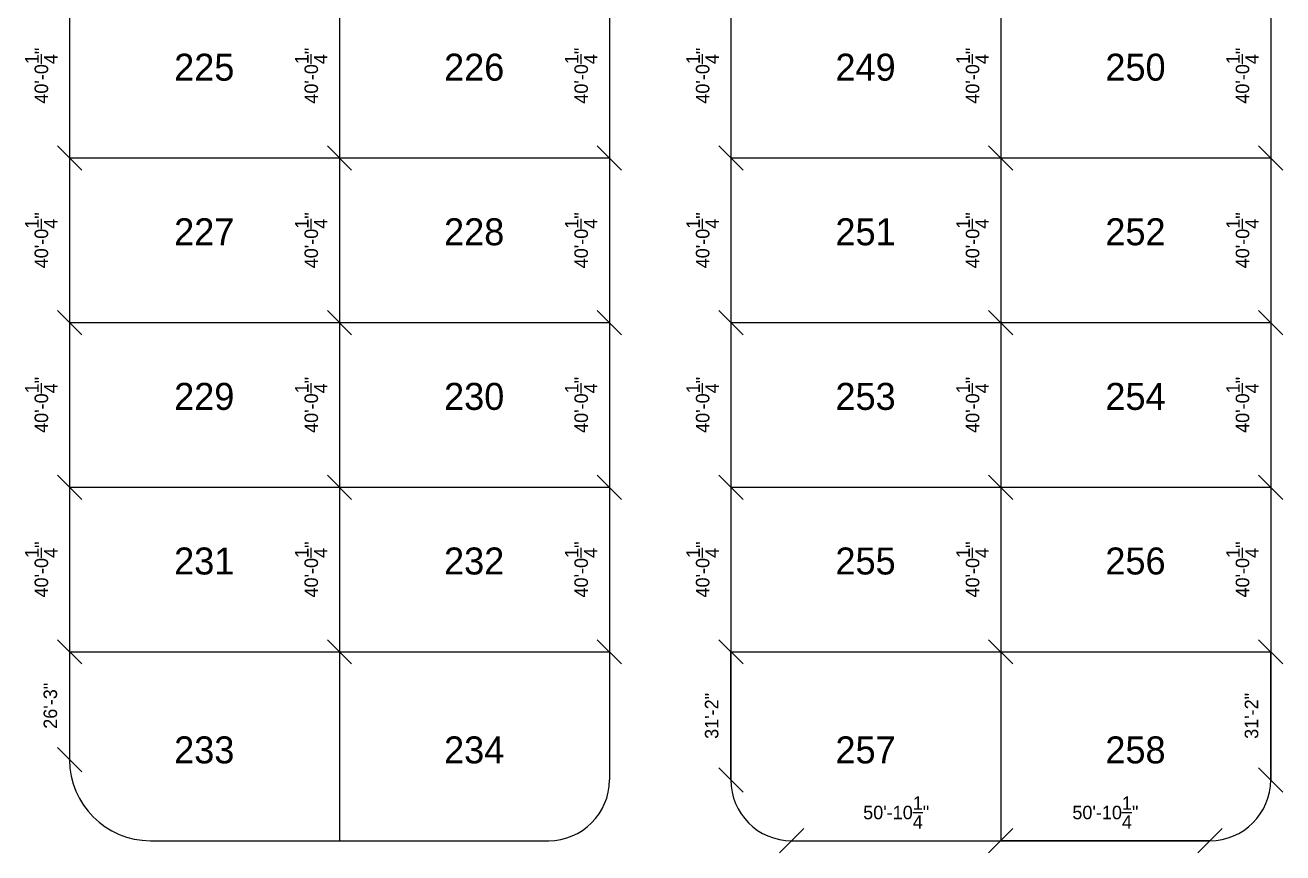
# Model space of a CAD drawing. Header units: inches. Extents: x 250 to 814, y -1477 to -285.
# Drawn here: x 544.35 to 553.67, y -852.97 to -846.83 of the extents above; entities that cross this region are included whole.
import ezdxf

# ---------------------------------------------------------------- set-up
doc = ezdxf.new("R2010")
doc.units = ezdxf.units.IN
doc.header["$MEASUREMENT"] = 0
doc.styles.get("Standard").update_dxf_attribs({"font": 'FRAMDCN.TTF', "height": 0.2})
doc.styles.add('style1', font='FRAMDCN.TTF', dxfattribs={"height": 0.1})
doc.dimstyles.new('Copy of 1000', dxfattribs={"dimtxt": 0.18, "dimasz": 0.18, "dimexe": 0.18, "dimexo": 0.0625, "dimgap": 0.09, "dimtad": 1, "dimtoh": 1, "dimlfac": 393.7, "dimzin": 0, "dimdsep": 46, "dimlunit": 4, "dimtxsty": 'Standard', "dimblk": 'OBLIQUE', "dimcen": 0.09, "dimse1": 1, "dimse2": 1, "dimadec": 0, "dimazin": 0, "dimtfac": 1, "dimtofl": 0, "dimtmove": 0, "dimatfit": 3, "dimfxl": 1, "dimtolj": 1, "dimtzin": 0, "dimarcsym": 0})

# ---------------------------------------------------------------- blocks, each defined once
blk = doc.blocks.new('_Oblique')
at = {"color": 0, "linetype": 'ByBlock', "lineweight": -2}
blk.add_line((-0.5, -0.5), (0.5, 0.5), dxfattribs=at)
blk = doc.blocks.new('*D332')
at = {"color": 0, "lineweight": -2, "transparency": 16777216}
blk.add_line((544.6781, -846.5969), (544.6781, -847.8169), dxfattribs=at)
at = {"layer": 'Defpoints', "color": 0, "transparency": 16777216}
for p in [(544.6781, -846.5969), (544.6781, -847.8169), (544.6781, -847.8169)]:
    blk.add_point(p, dxfattribs=at)
at = {"color": 0, "lineweight": -2, "transparency": 16777216, "xscale": 0.18, "yscale": 0.18, "zscale": 0.18}
for p, rotation in [((544.6781, -846.5969), 90), ((544.6781, -847.8169), 270)]:
    blk.add_blockref('_Oblique', p, dxfattribs=dict(at, rotation=rotation))
at = {"color": 0, "transparency": 16777216, "insert": (544.469, -847.2069), "char_height": 0.1, "attachment_point": 5, "rotation": 90, "style": 'style1'}
blk.add_mtext('\\A1;40\'-0{\\H1.000000x;\\S1/4;}"', dxfattribs=at)
blk = doc.blocks.new('*D333')
at = {"color": 0, "lineweight": -2, "transparency": 16777216}
blk.add_line((546.6781, -846.5969), (546.6781, -847.8169), dxfattribs=at)
at = {"layer": 'Defpoints', "color": 0, "transparency": 16777216}
for p in [(546.6781, -846.5969), (546.6781, -847.8169), (546.6781, -847.8169)]:
    blk.add_point(p, dxfattribs=at)
at = {"color": 0, "lineweight": -2, "transparency": 16777216, "xscale": 0.18, "yscale": 0.18, "zscale": 0.18}
for p, rotation in [((546.6781, -846.5969), 90), ((546.6781, -847.8169), 270)]:
    blk.add_blockref('_Oblique', p, dxfattribs=dict(at, rotation=rotation))
at = {"color": 0, "transparency": 16777216, "insert": (546.469, -847.2069), "char_height": 0.1, "attachment_point": 5, "rotation": 90, "style": 'style1'}
blk.add_mtext('\\A1;40\'-0{\\H1.000000x;\\S1/4;}"', dxfattribs=at)
blk = doc.blocks.new('*D334')
at = {"color": 0, "lineweight": -2, "transparency": 16777216}
blk.add_line((548.6781, -846.5969), (548.6781, -847.8169), dxfattribs=at)
at = {"layer": 'Defpoints', "color": 0, "transparency": 16777216}
for p in [(548.6781, -846.5969), (548.6781, -847.8169), (548.6781, -847.8169)]:
    blk.add_point(p, dxfattribs=at)
at = {"color": 0, "lineweight": -2, "transparency": 16777216, "xscale": 0.18, "yscale": 0.18, "zscale": 0.18}
for p, rotation in [((548.6781, -846.5969), 90), ((548.6781, -847.8169), 270)]:
    blk.add_blockref('_Oblique', p, dxfattribs=dict(at, rotation=rotation))
at = {"color": 0, "transparency": 16777216, "insert": (548.469, -847.2069), "char_height": 0.1, "attachment_point": 5, "rotation": 90, "style": 'style1'}
blk.add_mtext('\\A1;40\'-0{\\H1.000000x;\\S1/4;}"', dxfattribs=at)
blk = doc.blocks.new('*D335')
at = {"color": 0, "lineweight": -2, "transparency": 16777216}
blk.add_line((544.6781, -847.8169), (544.6781, -849.0369), dxfattribs=at)
at = {"layer": 'Defpoints', "color": 0, "transparency": 16777216}
for p in [(544.6781, -847.8169), (544.6781, -849.0369), (544.6781, -849.0369)]:
    blk.add_point(p, dxfattribs=at)
at = {"color": 0, "lineweight": -2, "transparency": 16777216, "xscale": 0.18, "yscale": 0.18, "zscale": 0.18}
for p, rotation in [((544.6781, -847.8169), 90), ((544.6781, -849.0369), 270)]:
    blk.add_blockref('_Oblique', p, dxfattribs=dict(at, rotation=rotation))
at = {"color": 0, "transparency": 16777216, "insert": (544.469, -848.4269), "char_height": 0.1, "attachment_point": 5, "rotation": 90, "style": 'style1'}
blk.add_mtext('\\A1;40\'-0{\\H1.000000x;\\S1/4;}"', dxfattribs=at)
blk = doc.blocks.new('*D336')
at = {"color": 0, "lineweight": -2, "transparency": 16777216}
blk.add_line((546.6781, -847.8169), (546.6781, -849.0369), dxfattribs=at)
at = {"layer": 'Defpoints', "color": 0, "transparency": 16777216}
for p in [(546.6781, -847.8169), (546.6781, -849.0369), (546.6781, -849.0369)]:
    blk.add_point(p, dxfattribs=at)
at = {"color": 0, "lineweight": -2, "transparency": 16777216, "xscale": 0.18, "yscale": 0.18, "zscale": 0.18}
for p, rotation in [((546.6781, -847.8169), 90), ((546.6781, -849.0369), 270)]:
    blk.add_blockref('_Oblique', p, dxfattribs=dict(at, rotation=rotation))
at = {"color": 0, "transparency": 16777216, "insert": (546.469, -848.4269), "char_height": 0.1, "attachment_point": 5, "rotation": 90, "style": 'style1'}
blk.add_mtext('\\A1;40\'-0{\\H1.000000x;\\S1/4;}"', dxfattribs=at)
blk = doc.blocks.new('*D337')
at = {"color": 0, "lineweight": -2, "transparency": 16777216}
blk.add_line((548.6781, -847.8169), (548.6781, -849.0369), dxfattribs=at)
at = {"layer": 'Defpoints', "color": 0, "transparency": 16777216}
for p in [(548.6781, -847.8169), (548.6781, -849.0369), (548.6781, -849.0369)]:
    blk.add_point(p, dxfattribs=at)
at = {"color": 0, "lineweight": -2, "transparency": 16777216, "xscale": 0.18, "yscale": 0.18, "zscale": 0.18}
for p, rotation in [((548.6781, -847.8169), 90), ((548.6781, -849.0369), 270)]:
    blk.add_blockref('_Oblique', p, dxfattribs=dict(at, rotation=rotation))
at = {"color": 0, "transparency": 16777216, "insert": (548.469, -848.4269), "char_height": 0.1, "attachment_point": 5, "rotation": 90, "style": 'style1'}
blk.add_mtext('\\A1;40\'-0{\\H1.000000x;\\S1/4;}"', dxfattribs=at)
blk = doc.blocks.new('*D338')
at = {"color": 0, "lineweight": -2, "transparency": 16777216}
blk.add_line((544.6781, -849.0369), (544.6781, -850.2569), dxfattribs=at)
at = {"layer": 'Defpoints', "color": 0, "transparency": 16777216}
for p in [(544.6781, -849.0369), (544.6781, -850.2569), (544.6781, -850.2569)]:
    blk.add_point(p, dxfattribs=at)
at = {"color": 0, "lineweight": -2, "transparency": 16777216, "xscale": 0.18, "yscale": 0.18, "zscale": 0.18}
for p, rotation in [((544.6781, -849.0369), 90), ((544.6781, -850.2569), 270)]:
    blk.add_blockref('_Oblique', p, dxfattribs=dict(at, rotation=rotation))
at = {"color": 0, "transparency": 16777216, "insert": (544.469, -849.6469), "char_height": 0.1, "attachment_point": 5, "rotation": 90, "style": 'style1'}
blk.add_mtext('\\A1;40\'-0{\\H1.000000x;\\S1/4;}"', dxfattribs=at)
blk = doc.blocks.new('*D339')
at = {"color": 0, "lineweight": -2, "transparency": 16777216}
blk.add_line((546.6781, -849.0369), (546.6781, -850.2569), dxfattribs=at)
at = {"layer": 'Defpoints', "color": 0, "transparency": 16777216}
for p in [(546.6781, -849.0369), (546.6781, -850.2569), (546.6781, -850.2569)]:
    blk.add_point(p, dxfattribs=at)
at = {"color": 0, "lineweight": -2, "transparency": 16777216, "xscale": 0.18, "yscale": 0.18, "zscale": 0.18}
for p, rotation in [((546.6781, -849.0369), 90), ((546.6781, -850.2569), 270)]:
    blk.add_blockref('_Oblique', p, dxfattribs=dict(at, rotation=rotation))
at = {"color": 0, "transparency": 16777216, "insert": (546.469, -849.6469), "char_height": 0.1, "attachment_point": 5, "rotation": 90, "style": 'style1'}
blk.add_mtext('\\A1;40\'-0{\\H1.000000x;\\S1/4;}"', dxfattribs=at)
blk = doc.blocks.new('*D340')
at = {"color": 0, "lineweight": -2, "transparency": 16777216}
blk.add_line((548.6781, -849.0369), (548.6781, -850.2569), dxfattribs=at)
at = {"layer": 'Defpoints', "color": 0, "transparency": 16777216}
for p in [(548.6781, -849.0369), (548.6781, -850.2569), (548.6781, -850.2569)]:
    blk.add_point(p, dxfattribs=at)
at = {"color": 0, "lineweight": -2, "transparency": 16777216, "xscale": 0.18, "yscale": 0.18, "zscale": 0.18}
for p, rotation in [((548.6781, -849.0369), 90), ((548.6781, -850.2569), 270)]:
    blk.add_blockref('_Oblique', p, dxfattribs=dict(at, rotation=rotation))
at = {"color": 0, "transparency": 16777216, "insert": (548.469, -849.6469), "char_height": 0.1, "attachment_point": 5, "rotation": 90, "style": 'style1'}
blk.add_mtext('\\A1;40\'-0{\\H1.000000x;\\S1/4;}"', dxfattribs=at)
blk = doc.blocks.new('*D341')
at = {"color": 0, "lineweight": -2, "transparency": 16777216}
blk.add_line((544.6781, -850.2569), (544.6781, -851.4769), dxfattribs=at)
at = {"layer": 'Defpoints', "color": 0, "transparency": 16777216}
for p in [(544.6781, -850.2569), (544.6781, -851.4769), (544.6781, -851.4769)]:
    blk.add_point(p, dxfattribs=at)
at = {"color": 0, "lineweight": -2, "transparency": 16777216, "xscale": 0.18, "yscale": 0.18, "zscale": 0.18}
for p, rotation in [((544.6781, -850.2569), 90), ((544.6781, -851.4769), 270)]:
    blk.add_blockref('_Oblique', p, dxfattribs=dict(at, rotation=rotation))
at = {"color": 0, "transparency": 16777216, "insert": (544.469, -850.8669), "char_height": 0.1, "attachment_point": 5, "rotation": 90, "style": 'style1'}
blk.add_mtext('\\A1;40\'-0{\\H1.000000x;\\S1/4;}"', dxfattribs=at)
blk = doc.blocks.new('*D342')
at = {"color": 0, "lineweight": -2, "transparency": 16777216}
blk.add_line((546.6781, -850.2569), (546.6781, -851.4769), dxfattribs=at)
at = {"layer": 'Defpoints', "color": 0, "transparency": 16777216}
for p in [(546.6781, -850.2569), (546.6781, -851.4769), (546.6781, -851.4769)]:
    blk.add_point(p, dxfattribs=at)
at = {"color": 0, "lineweight": -2, "transparency": 16777216, "xscale": 0.18, "yscale": 0.18, "zscale": 0.18}
for p, rotation in [((546.6781, -850.2569), 90), ((546.6781, -851.4769), 270)]:
    blk.add_blockref('_Oblique', p, dxfattribs=dict(at, rotation=rotation))
at = {"color": 0, "transparency": 16777216, "insert": (546.469, -850.8669), "char_height": 0.1, "attachment_point": 5, "rotation": 90, "style": 'style1'}
blk.add_mtext('\\A1;40\'-0{\\H1.000000x;\\S1/4;}"', dxfattribs=at)
blk = doc.blocks.new('*D343')
at = {"color": 0, "lineweight": -2, "transparency": 16777216}
blk.add_line((548.6781, -850.2569), (548.6781, -851.4769), dxfattribs=at)
at = {"layer": 'Defpoints', "color": 0, "transparency": 16777216}
for p in [(548.6781, -850.2569), (548.6781, -851.4769), (548.6781, -851.4769)]:
    blk.add_point(p, dxfattribs=at)
at = {"color": 0, "lineweight": -2, "transparency": 16777216, "xscale": 0.18, "yscale": 0.18, "zscale": 0.18}
for p, rotation in [((548.6781, -850.2569), 90), ((548.6781, -851.4769), 270)]:
    blk.add_blockref('_Oblique', p, dxfattribs=dict(at, rotation=rotation))
at = {"color": 0, "transparency": 16777216, "insert": (548.469, -850.8669), "char_height": 0.1, "attachment_point": 5, "rotation": 90, "style": 'style1'}
blk.add_mtext('\\A1;40\'-0{\\H1.000000x;\\S1/4;}"', dxfattribs=at)
blk = doc.blocks.new('*D777')
at = {"color": 0, "lineweight": -2, "transparency": 16777216}
blk.add_line((544.6781, -851.4769), (544.6781, -852.2769), dxfattribs=at)
at = {"layer": 'Defpoints', "color": 0, "transparency": 16777216}
for p in [(544.6781, -851.4769), (544.6781, -852.2769), (544.6781, -852.2769)]:
    blk.add_point(p, dxfattribs=at)
at = {"color": 0, "lineweight": -2, "transparency": 16777216, "xscale": 0.18, "yscale": 0.18, "zscale": 0.18}
for p, rotation in [((544.6781, -851.4769), 90), ((544.6781, -852.2769), 270)]:
    blk.add_blockref('_Oblique', p, dxfattribs=dict(at, rotation=rotation))
at = {"color": 0, "transparency": 16777216, "insert": (544.5363, -851.8769), "char_height": 0.1, "attachment_point": 5, "rotation": 90, "style": 'style1'}
blk.add_mtext('\\A1;26\'-3"', dxfattribs=at)
blk = doc.blocks.new('*D380')
at = {"color": 0, "lineweight": -2, "transparency": 16777216}
blk.add_line((549.5781, -846.5969), (549.5781, -847.8169), dxfattribs=at)
at = {"layer": 'Defpoints', "color": 0, "transparency": 16777216}
for p in [(549.5781, -846.5969), (549.5781, -847.8169), (549.5781, -847.8169)]:
    blk.add_point(p, dxfattribs=at)
at = {"color": 0, "lineweight": -2, "transparency": 16777216, "xscale": 0.18, "yscale": 0.18, "zscale": 0.18}
for p, rotation in [((549.5781, -846.5969), 90), ((549.5781, -847.8169), 270)]:
    blk.add_blockref('_Oblique', p, dxfattribs=dict(at, rotation=rotation))
at = {"color": 0, "transparency": 16777216, "insert": (549.369, -847.2069), "char_height": 0.1, "attachment_point": 5, "rotation": 90, "style": 'style1'}
blk.add_mtext('\\A1;40\'-0{\\H1.000000x;\\S1/4;}"', dxfattribs=at)
blk = doc.blocks.new('*D381')
at = {"color": 0, "lineweight": -2, "transparency": 16777216}
blk.add_line((551.5781, -846.5969), (551.5781, -847.8169), dxfattribs=at)
at = {"layer": 'Defpoints', "color": 0, "transparency": 16777216}
for p in [(551.5781, -846.5969), (551.5781, -847.8169), (551.5781, -847.8169)]:
    blk.add_point(p, dxfattribs=at)
at = {"color": 0, "lineweight": -2, "transparency": 16777216, "xscale": 0.18, "yscale": 0.18, "zscale": 0.18}
for p, rotation in [((551.5781, -846.5969), 90), ((551.5781, -847.8169), 270)]:
    blk.add_blockref('_Oblique', p, dxfattribs=dict(at, rotation=rotation))
at = {"color": 0, "transparency": 16777216, "insert": (551.369, -847.2069), "char_height": 0.1, "attachment_point": 5, "rotation": 90, "style": 'style1'}
blk.add_mtext('\\A1;40\'-0{\\H1.000000x;\\S1/4;}"', dxfattribs=at)
blk = doc.blocks.new('*D382')
at = {"color": 0, "lineweight": -2, "transparency": 16777216}
blk.add_line((553.5781, -846.5969), (553.5781, -847.8169), dxfattribs=at)
at = {"layer": 'Defpoints', "color": 0, "transparency": 16777216}
for p in [(553.5781, -846.5969), (553.5781, -847.8169), (553.5781, -847.8169)]:
    blk.add_point(p, dxfattribs=at)
at = {"color": 0, "lineweight": -2, "transparency": 16777216, "xscale": 0.18, "yscale": 0.18, "zscale": 0.18}
for p, rotation in [((553.5781, -846.5969), 90), ((553.5781, -847.8169), 270)]:
    blk.add_blockref('_Oblique', p, dxfattribs=dict(at, rotation=rotation))
at = {"color": 0, "transparency": 16777216, "insert": (553.369, -847.2069), "char_height": 0.1, "attachment_point": 5, "rotation": 90, "style": 'style1'}
blk.add_mtext('\\A1;40\'-0{\\H1.000000x;\\S1/4;}"', dxfattribs=at)
blk = doc.blocks.new('*D385')
at = {"color": 0, "lineweight": -2, "transparency": 16777216}
blk.add_line((549.5781, -847.8169), (549.5781, -849.0369), dxfattribs=at)
at = {"layer": 'Defpoints', "color": 0, "transparency": 16777216}
for p in [(549.5781, -847.8169), (549.5781, -849.0369), (549.5781, -849.0369)]:
    blk.add_point(p, dxfattribs=at)
at = {"color": 0, "lineweight": -2, "transparency": 16777216, "xscale": 0.18, "yscale": 0.18, "zscale": 0.18}
for p, rotation in [((549.5781, -847.8169), 90), ((549.5781, -849.0369), 270)]:
    blk.add_blockref('_Oblique', p, dxfattribs=dict(at, rotation=rotation))
at = {"color": 0, "transparency": 16777216, "insert": (549.369, -848.4269), "char_height": 0.1, "attachment_point": 5, "rotation": 90, "style": 'style1'}
blk.add_mtext('\\A1;40\'-0{\\H1.000000x;\\S1/4;}"', dxfattribs=at)
blk = doc.blocks.new('*D386')
at = {"color": 0, "lineweight": -2, "transparency": 16777216}
blk.add_line((551.5781, -847.8169), (551.5781, -849.0369), dxfattribs=at)
at = {"layer": 'Defpoints', "color": 0, "transparency": 16777216}
for p in [(551.5781, -847.8169), (551.5781, -849.0369), (551.5781, -849.0369)]:
    blk.add_point(p, dxfattribs=at)
at = {"color": 0, "lineweight": -2, "transparency": 16777216, "xscale": 0.18, "yscale": 0.18, "zscale": 0.18}
for p, rotation in [((551.5781, -847.8169), 90), ((551.5781, -849.0369), 270)]:
    blk.add_blockref('_Oblique', p, dxfattribs=dict(at, rotation=rotation))
at = {"color": 0, "transparency": 16777216, "insert": (551.369, -848.4269), "char_height": 0.1, "attachment_point": 5, "rotation": 90, "style": 'style1'}
blk.add_mtext('\\A1;40\'-0{\\H1.000000x;\\S1/4;}"', dxfattribs=at)
blk = doc.blocks.new('*D387')
at = {"color": 0, "lineweight": -2, "transparency": 16777216}
blk.add_line((553.5781, -847.8169), (553.5781, -849.0369), dxfattribs=at)
at = {"layer": 'Defpoints', "color": 0, "transparency": 16777216}
for p in [(553.5781, -847.8169), (553.5781, -849.0369), (553.5781, -849.0369)]:
    blk.add_point(p, dxfattribs=at)
at = {"color": 0, "lineweight": -2, "transparency": 16777216, "xscale": 0.18, "yscale": 0.18, "zscale": 0.18}
for p, rotation in [((553.5781, -847.8169), 90), ((553.5781, -849.0369), 270)]:
    blk.add_blockref('_Oblique', p, dxfattribs=dict(at, rotation=rotation))
at = {"color": 0, "transparency": 16777216, "insert": (553.369, -848.4269), "char_height": 0.1, "attachment_point": 5, "rotation": 90, "style": 'style1'}
blk.add_mtext('\\A1;40\'-0{\\H1.000000x;\\S1/4;}"', dxfattribs=at)
blk = doc.blocks.new('*D390')
at = {"color": 0, "lineweight": -2, "transparency": 16777216}
blk.add_line((549.5781, -849.0369), (549.5781, -850.2569), dxfattribs=at)
at = {"layer": 'Defpoints', "color": 0, "transparency": 16777216}
for p in [(549.5781, -849.0369), (549.5781, -850.2569), (549.5781, -850.2569)]:
    blk.add_point(p, dxfattribs=at)
at = {"color": 0, "lineweight": -2, "transparency": 16777216, "xscale": 0.18, "yscale": 0.18, "zscale": 0.18}
for p, rotation in [((549.5781, -849.0369), 90), ((549.5781, -850.2569), 270)]:
    blk.add_blockref('_Oblique', p, dxfattribs=dict(at, rotation=rotation))
at = {"color": 0, "transparency": 16777216, "insert": (549.369, -849.6469), "char_height": 0.1, "attachment_point": 5, "rotation": 90, "style": 'style1'}
blk.add_mtext('\\A1;40\'-0{\\H1.000000x;\\S1/4;}"', dxfattribs=at)
blk = doc.blocks.new('*D391')
at = {"color": 0, "lineweight": -2, "transparency": 16777216}
blk.add_line((551.5781, -849.0369), (551.5781, -850.2569), dxfattribs=at)
at = {"layer": 'Defpoints', "color": 0, "transparency": 16777216}
for p in [(551.5781, -849.0369), (551.5781, -850.2569), (551.5781, -850.2569)]:
    blk.add_point(p, dxfattribs=at)
at = {"color": 0, "lineweight": -2, "transparency": 16777216, "xscale": 0.18, "yscale": 0.18, "zscale": 0.18}
for p, rotation in [((551.5781, -849.0369), 90), ((551.5781, -850.2569), 270)]:
    blk.add_blockref('_Oblique', p, dxfattribs=dict(at, rotation=rotation))
at = {"color": 0, "transparency": 16777216, "insert": (551.369, -849.6469), "char_height": 0.1, "attachment_point": 5, "rotation": 90, "style": 'style1'}
blk.add_mtext('\\A1;40\'-0{\\H1.000000x;\\S1/4;}"', dxfattribs=at)
blk = doc.blocks.new('*D392')
at = {"color": 0, "lineweight": -2, "transparency": 16777216}
blk.add_line((553.5781, -849.0369), (553.5781, -850.2569), dxfattribs=at)
at = {"layer": 'Defpoints', "color": 0, "transparency": 16777216}
for p in [(553.5781, -849.0369), (553.5781, -850.2569), (553.5781, -850.2569)]:
    blk.add_point(p, dxfattribs=at)
at = {"color": 0, "lineweight": -2, "transparency": 16777216, "xscale": 0.18, "yscale": 0.18, "zscale": 0.18}
for p, rotation in [((553.5781, -849.0369), 90), ((553.5781, -850.2569), 270)]:
    blk.add_blockref('_Oblique', p, dxfattribs=dict(at, rotation=rotation))
at = {"color": 0, "transparency": 16777216, "insert": (553.369, -849.6469), "char_height": 0.1, "attachment_point": 5, "rotation": 90, "style": 'style1'}
blk.add_mtext('\\A1;40\'-0{\\H1.000000x;\\S1/4;}"', dxfattribs=at)
blk = doc.blocks.new('*D395')
at = {"color": 0, "lineweight": -2, "transparency": 16777216}
blk.add_line((549.5781, -850.2569), (549.5781, -851.4769), dxfattribs=at)
at = {"layer": 'Defpoints', "color": 0, "transparency": 16777216}
for p in [(549.5781, -850.2569), (549.5781, -851.4769), (549.5781, -851.4769)]:
    blk.add_point(p, dxfattribs=at)
at = {"color": 0, "lineweight": -2, "transparency": 16777216, "xscale": 0.18, "yscale": 0.18, "zscale": 0.18}
for p, rotation in [((549.5781, -850.2569), 90), ((549.5781, -851.4769), 270)]:
    blk.add_blockref('_Oblique', p, dxfattribs=dict(at, rotation=rotation))
at = {"color": 0, "transparency": 16777216, "insert": (549.369, -850.8669), "char_height": 0.1, "attachment_point": 5, "rotation": 90, "style": 'style1'}
blk.add_mtext('\\A1;40\'-0{\\H1.000000x;\\S1/4;}"', dxfattribs=at)
blk = doc.blocks.new('*D396')
at = {"color": 0, "lineweight": -2, "transparency": 16777216}
blk.add_line((551.5781, -850.2569), (551.5781, -851.4769), dxfattribs=at)
at = {"layer": 'Defpoints', "color": 0, "transparency": 16777216}
for p in [(551.5781, -850.2569), (551.5781, -851.4769), (551.5781, -851.4769)]:
    blk.add_point(p, dxfattribs=at)
at = {"color": 0, "lineweight": -2, "transparency": 16777216, "xscale": 0.18, "yscale": 0.18, "zscale": 0.18}
for p, rotation in [((551.5781, -850.2569), 90), ((551.5781, -851.4769), 270)]:
    blk.add_blockref('_Oblique', p, dxfattribs=dict(at, rotation=rotation))
at = {"color": 0, "transparency": 16777216, "insert": (551.369, -850.8669), "char_height": 0.1, "attachment_point": 5, "rotation": 90, "style": 'style1'}
blk.add_mtext('\\A1;40\'-0{\\H1.000000x;\\S1/4;}"', dxfattribs=at)
blk = doc.blocks.new('*D397')
at = {"color": 0, "lineweight": -2, "transparency": 16777216}
blk.add_line((553.5781, -850.2569), (553.5781, -851.4769), dxfattribs=at)
at = {"layer": 'Defpoints', "color": 0, "transparency": 16777216}
for p in [(553.5781, -850.2569), (553.5781, -851.4769), (553.5781, -851.4769)]:
    blk.add_point(p, dxfattribs=at)
at = {"color": 0, "lineweight": -2, "transparency": 16777216, "xscale": 0.18, "yscale": 0.18, "zscale": 0.18}
for p, rotation in [((553.5781, -850.2569), 90), ((553.5781, -851.4769), 270)]:
    blk.add_blockref('_Oblique', p, dxfattribs=dict(at, rotation=rotation))
at = {"color": 0, "transparency": 16777216, "insert": (553.369, -850.8669), "char_height": 0.1, "attachment_point": 5, "rotation": 90, "style": 'style1'}
blk.add_mtext('\\A1;40\'-0{\\H1.000000x;\\S1/4;}"', dxfattribs=at)
blk = doc.blocks.new('*D787')
at = {"color": 0, "lineweight": -2, "transparency": 16777216}
blk.add_line((553.5781, -852.4269), (553.5781, -851.4769), dxfattribs=at)
at = {"layer": 'Defpoints', "color": 0, "transparency": 16777216}
for p in [(553.5781, -851.4769), (553.5781, -851.4769), (553.5781, -852.4269)]:
    blk.add_point(p, dxfattribs=at)
at = {"color": 0, "lineweight": -2, "transparency": 16777216, "xscale": 0.18, "yscale": 0.18, "zscale": 0.18}
for p, rotation in [((553.5781, -851.4769), 90), ((553.5781, -852.4269), 270)]:
    blk.add_blockref('_Oblique', p, dxfattribs=dict(at, rotation=rotation))
at = {"color": 0, "transparency": 16777216, "insert": (553.4363, -851.9519), "char_height": 0.1, "attachment_point": 5, "rotation": 90, "style": 'style1'}
blk.add_mtext('\\A1;31\'-2"', dxfattribs=at)
blk = doc.blocks.new('*D788')
at = {"color": 0, "lineweight": -2, "transparency": 16777216}
blk.add_line((549.5781, -852.4269), (549.5781, -851.4769), dxfattribs=at)
at = {"layer": 'Defpoints', "color": 0, "transparency": 16777216}
for p in [(549.5781, -851.4769), (549.5781, -851.4769), (549.5781, -852.4269)]:
    blk.add_point(p, dxfattribs=at)
at = {"color": 0, "lineweight": -2, "transparency": 16777216, "xscale": 0.18, "yscale": 0.18, "zscale": 0.18}
for p, rotation in [((549.5781, -851.4769), 90), ((549.5781, -852.4269), 270)]:
    blk.add_blockref('_Oblique', p, dxfattribs=dict(at, rotation=rotation))
at = {"color": 0, "transparency": 16777216, "insert": (549.4363, -851.9519), "char_height": 0.1, "attachment_point": 5, "rotation": 90, "style": 'style1'}
blk.add_mtext('\\A1;31\'-2"', dxfattribs=at)
blk = doc.blocks.new('*D789')
at = {"color": 0, "lineweight": -2, "transparency": 16777216}
blk.add_line((550.0281, -852.8769), (551.5781, -852.8769), dxfattribs=at)
at = {"layer": 'Defpoints', "color": 0, "transparency": 16777216}
for p in [(550.0281, -852.8769), (551.5781, -852.8769), (551.5781, -852.8769)]:
    blk.add_point(p, dxfattribs=at)
at = {"color": 0, "lineweight": -2, "transparency": 16777216, "xscale": 0.18, "yscale": 0.18, "zscale": 0.18, "rotation": 180}
blk.add_blockref('_Oblique', (550.0281, -852.8769), dxfattribs=at)
at = {"color": 0, "lineweight": -2, "transparency": 16777216, "xscale": 0.18, "yscale": 0.18, "zscale": 0.18}
blk.add_blockref('_Oblique', (551.5781, -852.8769), dxfattribs=at)
at = {"color": 0, "transparency": 16777216, "insert": (550.8031, -852.6678), "char_height": 0.1, "attachment_point": 5, "style": 'style1'}
blk.add_mtext('\\A1;50\'-10{\\H1.000000x;\\S1/4;}"', dxfattribs=at)
blk = doc.blocks.new('*D790')
at = {"color": 0, "lineweight": -2, "transparency": 16777216}
blk.add_line((553.1281, -852.8769), (551.5781, -852.8769), dxfattribs=at)
at = {"layer": 'Defpoints', "color": 0, "transparency": 16777216}
for p in [(551.5781, -852.8769), (551.5781, -852.8769), (553.1281, -852.8769)]:
    blk.add_point(p, dxfattribs=at)
at = {"color": 0, "lineweight": -2, "transparency": 16777216, "xscale": 0.18, "yscale": 0.18, "zscale": 0.18}
for p, rotation in [((551.5781, -852.8769), 180.0000000000084), ((553.1281, -852.8769), 8.3933e-12)]:
    blk.add_blockref('_Oblique', p, dxfattribs=dict(at, rotation=rotation))
at = {"color": 0, "transparency": 16777216, "insert": (552.3531, -852.6678), "char_height": 0.1, "attachment_point": 5, "style": 'style1'}
blk.add_mtext('\\A1;50\'-10{\\H1.000000x;\\S1/4;}"', dxfattribs=at)
blk = doc.blocks.new('1234')
at = {"color": 1}
for p, q in [((546.678091, -837.876861), (546.678091, -852.876861)), ((551.578091, -837.876861), (551.578091, -852.876861)), ((548.678091, -838.326861), (548.678091, -852.426861)), ((549.578091, -838.326861), (549.578091, -852.426861)), ((553.578091, -838.326861), (553.578091, -852.426861)), ((544.678091, -838.476861), (544.678091, -852.276861)), ((544.678091, -847.816861), (548.678091, -847.816861)), ((549.578091, -847.816861), (553.578091, -847.816861)), ((544.678091, -849.036861), (548.678091, -849.036861)), ((549.578091, -849.036861), (553.578091, -849.036861)), ((544.678091, -850.256861), (548.678091, -850.256861)), ((549.578091, -850.256861), (553.578091, -850.256861)), ((544.678091, -851.476861), (548.678091, -851.476861)), ((549.578091, -851.476861), (553.578091, -851.476861)), ((545.278091, -852.876861), (548.228091, -852.876861)), ((550.028091, -852.876861), (553.128091, -852.876861))]:
    blk.add_line(p, q, dxfattribs=at)
for centre, radius, start, end in [((545.278091, -852.276861), 0.6, 180, 270), ((548.228091, -852.426861), 0.45, 270, 0), ((550.028091, -852.426861), 0.45, 180, 270), ((553.128091, -852.426861), 0.45, 270, 0)]:
    blk.add_arc(centre, radius, start, end, dxfattribs=at)
at = {"color": 1, "char_height": 0.2, "width": 1.17971751, "attachment_point": 2}
for s, insert in [('225', (545.676102, -847.043739)), ('226', (547.676102, -847.043739)), ('249', (550.576102, -847.043739)), ('250', (552.576102, -847.043739)), ('227', (545.676102, -848.263739)), ('228', (547.676102, -848.263739)), ('251', (550.576102, -848.263739)), ('252', (552.576102, -848.263739)), ('229', (545.676102, -849.483739)), ('230', (547.676102, -849.483739)), ('253', (550.576102, -849.483739)), ('254', (552.576102, -849.483739)), ('231', (545.676102, -850.703739)), ('232', (547.676102, -850.703739)), ('255', (550.576102, -850.703739)), ('256', (552.576102, -850.703739)), ('233', (545.676102, -852.103739)), ('234', (547.676102, -852.103739)), ('257', (550.576102, -852.103739)), ('258', (552.576102, -852.103739))]:
    blk.add_mtext(s, dxfattribs=dict(at, insert=insert))
at = {"color": 4}
for p1, p2, picture, middle in [((544.678091, -846.596861), (544.678091, -847.816861), '*D332', (544.469043, -847.206861)), ((546.678091, -846.596861), (546.678091, -847.816861), '*D333', (546.469043, -847.206861)), ((548.678091, -846.596861), (548.678091, -847.816861), '*D334', (548.469043, -847.206861)), ((549.578091, -846.596861), (549.578091, -847.816861), '*D380', (549.369043, -847.206861)), ((551.578091, -846.596861), (551.578091, -847.816861), '*D381', (551.369043, -847.206861)), ((553.578091, -846.596861), (553.578091, -847.816861), '*D382', (553.369043, -847.206861)), ((544.678091, -847.816861), (544.678091, -849.036861), '*D335', (544.469043, -848.426861)), ((546.678091, -847.816861), (546.678091, -849.036861), '*D336', (546.469043, -848.426861)), ((548.678091, -847.816861), (548.678091, -849.036861), '*D337', (548.469043, -848.426861)), ((549.578091, -847.816861), (549.578091, -849.036861), '*D385', (549.369043, -848.426861)), ((551.578091, -847.816861), (551.578091, -849.036861), '*D386', (551.369043, -848.426861)), ((553.578091, -847.816861), (553.578091, -849.036861), '*D387', (553.369043, -848.426861)), ((544.678091, -849.036861), (544.678091, -850.256861), '*D338', (544.469043, -849.646861)), ((546.678091, -849.036861), (546.678091, -850.256861), '*D339', (546.469043, -849.646861)), ((548.678091, -849.036861), (548.678091, -850.256861), '*D340', (548.469043, -849.646861)), ((549.578091, -849.036861), (549.578091, -850.256861), '*D390', (549.369043, -849.646861)), ((551.578091, -849.036861), (551.578091, -850.256861), '*D391', (551.369043, -849.646861)), ((553.578091, -849.036861), (553.578091, -850.256861), '*D392', (553.369043, -849.646861)), ((544.678091, -850.256861), (544.678091, -851.476861), '*D341', (544.469043, -850.866861)), ((546.678091, -850.256861), (546.678091, -851.476861), '*D342', (546.469043, -850.866861)), ((548.678091, -850.256861), (548.678091, -851.476861), '*D343', (548.469043, -850.866861)), ((549.578091, -850.256861), (549.578091, -851.476861), '*D395', (549.369043, -850.866861)), ((551.578091, -850.256861), (551.578091, -851.476861), '*D396', (551.369043, -850.866861)), ((553.578091, -850.256861), (553.578091, -851.476861), '*D397', (553.369043, -850.866861)), ((549.5780908221, -852.4268608556), (549.5780908221, -851.4768608556), '*D788', (549.4362593203, -851.9518608556)), ((553.5780908221, -852.4268608556), (553.5780908221, -851.4768608556), '*D787', (553.4362593203, -851.9518608556)), ((550.0280908221, -852.8768608556), (551.5780908221, -852.8768608556), '*D789', (550.8030908221, -852.6678132366)), ((553.1280908221, -852.8768608556), (551.5780908221, -852.8768608556), '*D790', (552.3530908221, -852.6678132366))]:
    dim = blk.add_aligned_dim(p1=p1, p2=p2, distance=0, dimstyle='Copy of 1000', override={"dimtxsty": 'style1'}, dxfattribs=at)
    dim.commit()
    dim.dimension.update_dxf_attribs({"geometry": picture, "text_midpoint": middle})
dim = blk.add_linear_dim(base=(544.678091, -852.276861), p1=(544.678091, -851.476861), p2=(544.678091, -852.276861), angle=90, dimstyle='Copy of 1000', override={"dimtxsty": 'style1'}, dxfattribs=at)
dim.commit()
dim.dimension.update_dxf_attribs({"geometry": '*D777', "text_midpoint": (544.678091, -851.876861), "dimtype": 128})

msp = doc.modelspace()

# ---------------------------------------------------------------- block references
at = {"color": 4}
msp.add_blockref('1234', (0, 0), dxfattribs=at)

doc.saveas('drawing.dxf')
